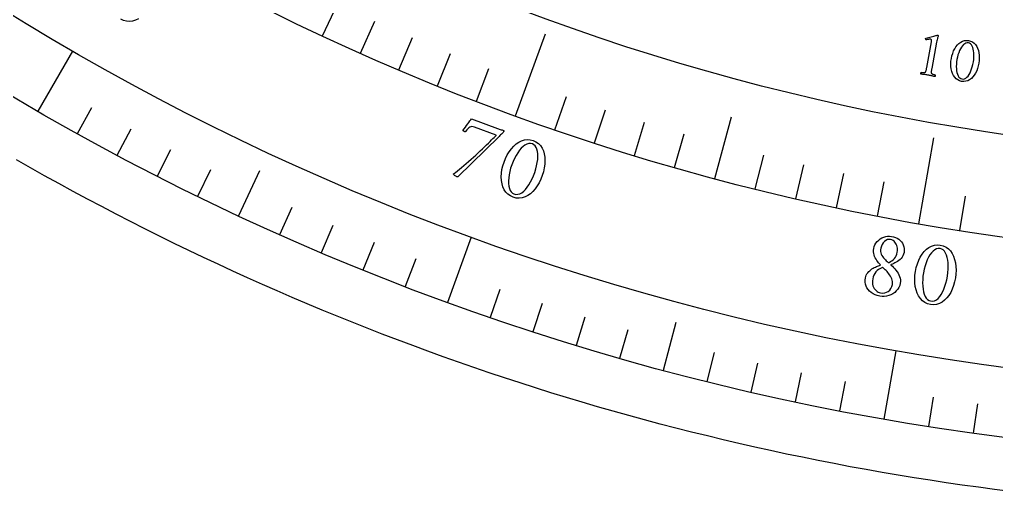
# Model space of a CAD drawing. Header units: millimetres. Extents: x -60 to 60, y -60 to 77.
# Drawn here: x -29.82 to -7.67, y -59.55 to -48.84 of the extents above; entities that cross this region are included whole.
import ezdxf

# ---------------------------------------------------------------- set-up
doc = ezdxf.new("R2010")
doc.units = ezdxf.units.MM
for name, color, linetype in [('CUT_OUTER', 1, 'Continuous'), ('ENGRAVE', 7, 'Continuous'), ('ENGRAVE_FINE', 8, 'Continuous'), ('TEXT', 5, 'Continuous')]:
    doc.layers.add(name, color=color, linetype=linetype)

msp = doc.modelspace()

# ---------------------------------------------------------------- linework, layer by layer
at = {"layer": 'CUT_OUTER'}
msp.add_lwpolyline([(-7.3446, -59.5488), (-7.7099, -59.5026), (-8.0748, -59.4542), (-8.4395, -59.4035), (-8.8038, -59.3506), (-9.1678, -59.2955), (-9.5315, -59.2381), (-9.8948, -59.1785), (-10.2577, -59.1167), (-10.6203, -59.0526), (-10.9824, -58.9863), (-11.3441, -58.9178), (-11.7054, -58.8471), (-12.0663, -58.7742), (-12.4267, -58.699), (-12.7866, -58.6217), (-13.1461, -58.5421), (-13.505, -58.4604), (-13.8635, -58.3764), (-14.2214, -58.2902), (-14.5788, -58.2019), (-14.9357, -58.1113), (-15.2919, -58.0186), (-15.6476, -57.9237), (-16.0028, -57.8266), (-16.3573, -57.7273), (-16.7112, -57.6258), (-17.0645, -57.5222), (-17.4171, -57.4164), (-17.7691, -57.3085), (-18.1204, -57.1984), (-18.471, -57.0861), (-18.8209, -56.9717), (-19.1701, -56.8551), (-19.5186, -56.7364), (-19.8664, -56.6156), (-20.2134, -56.4926), (-20.5596, -56.3676), (-20.9051, -56.2403), (-21.2498, -56.111), (-21.5937, -55.9796), (-21.9368, -55.846), (-22.279, -55.7104), (-22.6204, -55.5726), (-22.961, -55.4328), (-23.3007, -55.2908), (-23.6395, -55.1468), (-23.9775, -55.0007), (-24.3145, -54.8526), (-24.6506, -54.7024), (-24.9858, -54.5501), (-25.32, -54.3957), (-25.6533, -54.2394), (-25.9856, -54.0809), (-26.317, -53.9205), (-26.6473, -53.758), (-26.9767, -53.5935), (-27.305, -53.4269), (-27.6323, -53.2584), (-27.9586, -53.0878), (-28.2838, -52.9153), (-28.608, -52.7407), (-28.931, -52.5642), (-29.253, -52.3857), (-29.5739, -52.2052), (-29.8937, -52.0228)], dxfattribs=at)
at = {"layer": 'ENGRAVE'}
for points in [[(-22.9482, -49.2125), (-22.3345, -47.8966)], [(-18.5717, -51.0253), (-17.8945, -49.1647)], [(-29.4, -50.9223), (-28.6125, -49.5583)], [(-14.0539, -52.4498), (-13.6781, -51.0472)], [(-9.4291, -53.4751), (-9.0853, -51.5251)], [(-24.85, -53.2909), (-24.3745, -52.2713)], [(-20.1108, -55.2539), (-19.5721, -53.7739)], [(-15.2186, -56.7964), (-14.9274, -55.7098)], [(-10.2105, -57.9067), (-9.937, -56.3556)]]:
    msp.add_lwpolyline(points, dxfattribs=at)
for radius in [58.8, 58.8, 57.225, 54.3, 54.3, 51.99]:
    msp.add_circle((0, 0), radius, dxfattribs=at)
at = {"layer": 'ENGRAVE_FINE'}
for points in [[(-22.0858, -49.6055), (-21.7637, -48.882)], [(-21.2167, -49.9834), (-20.9072, -49.2544)], [(-20.3411, -50.3461), (-20.0444, -49.6118)], [(-19.4594, -50.6934), (-19.1756, -49.954)], [(-17.6784, -51.3417), (-17.4205, -50.5928)], [(-28.5068, -51.4276), (-28.1796, -50.8373)], [(-16.7796, -51.6424), (-16.5349, -50.8891)], [(-15.8758, -51.9273), (-15.6442, -51.17)], [(-27.6049, -51.9173), (-27.288, -51.3213)], [(-14.9671, -52.1965), (-14.7488, -51.4352)], [(-26.6946, -52.3912), (-26.3882, -51.7898)], [(-13.1364, -52.6871), (-12.9448, -51.9186)], [(-25.7762, -52.8491), (-25.4803, -52.2424)], [(-12.2148, -52.9083), (-12.0367, -52.1366)], [(-11.2896, -53.1134), (-11.1249, -52.3387)], [(-10.3609, -53.3024), (-10.2098, -52.5249)], [(-8.4944, -53.6315), (-8.3705, -52.8492)], [(-23.9161, -53.7165), (-23.6416, -53.0998)], [(-22.975, -54.1257), (-22.7112, -53.5043)], [(-22.0269, -54.5184), (-21.774, -53.8926)], [(-21.072, -54.8945), (-20.8301, -54.2644)], [(-19.1434, -55.5965), (-18.9236, -54.9583)], [(-18.1702, -55.9221), (-17.9616, -55.2802)], [(-17.1915, -56.2307), (-16.9941, -55.5852)], [(-16.2075, -56.5222), (-16.0214, -55.8733)], [(-14.225, -57.0534), (-14.0617, -56.3984)], [(-13.2271, -57.293), (-13.0753, -56.6353)], [(-12.2252, -57.5151), (-12.0849, -56.8548)], [(-11.2196, -57.7197), (-11.0908, -57.0571)], [(-9.1983, -58.0761), (-9.0928, -57.4094)], [(-8.1834, -58.2278), (-8.0894, -57.5593)]]:
    msp.add_lwpolyline(points, dxfattribs=at)
at = {"layer": 'TEXT'}
msp.add_lwpolyline([(-27.1265, -48.8266), (-27.1921, -48.8571), (-27.2594, -48.8779), (-27.3272, -48.8873), (-27.3941, -48.8837), (-27.4602, -48.8669), (-27.5253, -48.8369)], dxfattribs=at)
for points in [[(-9.2453, -49.93), (-9.1381, -49.3512), (-9.1359, -49.3369), (-9.135, -49.3249), (-9.1353, -49.3151), (-9.1368, -49.3075), (-9.1397, -49.3017), (-9.1441, -49.2971), (-9.1499, -49.2937), (-9.1571, -49.2916), (-9.1663, -49.2906), (-9.1779, -49.2906), (-9.192, -49.2915), (-9.2084, -49.2934), (-9.2251, -49.2958), (-9.2397, -49.298), (-9.2522, -49.3002), (-9.2626, -49.3022), (-9.2673, -49.2957), (-9.2703, -49.289), (-9.2715, -49.2821), (-9.271, -49.2749), (-9.271, -49.2748), (-9.2709, -49.2745), (-9.2708, -49.274), (-9.2707, -49.2734), (-9.27, -49.2708), (-9.2691, -49.2688), (-9.2679, -49.2674), (-9.2664, -49.2666), (-9.2351, -49.2588), (-9.2041, -49.2508), (-9.1733, -49.2427), (-9.1427, -49.2344), (-9.1136, -49.2264), (-9.0871, -49.2191), (-9.0632, -49.2126), (-9.0418, -49.2068), (-9.0242, -49.2021), (-9.0114, -49.1988), (-9.0034, -49.1968), (-9.0002, -49.1963), (-8.9974, -49.1968), (-8.9941, -49.198), (-8.9916, -49.2001), (-8.9898, -49.2033), (-8.9888, -49.2074), (-8.9882, -49.2119), (-8.9878, -49.216), (-8.9874, -49.2196), (-8.9872, -49.2229), (-8.9879, -49.2251), (-8.9903, -49.2316), (-8.9941, -49.2425), (-8.9995, -49.2578), (-9.0057, -49.2771), (-9.0118, -49.3004), (-9.0179, -49.3275), (-9.0239, -49.3586), (-9.1322, -49.9509), (-9.1351, -49.9667), (-9.1377, -49.982), (-9.1402, -49.9968), (-9.1425, -50.0111), (-9.1442, -50.0245), (-9.1451, -50.0368), (-9.1451, -50.0478), (-9.1442, -50.0578), (-9.1423, -50.0618), (-9.1384, -50.066), (-9.1325, -50.0704), (-9.1245, -50.075), (-9.1153, -50.0795), (-9.1057, -50.0835), (-9.0957, -50.0872), (-9.0854, -50.0904), (-9.0757, -50.0932), (-9.0675, -50.0954), (-9.0608, -50.097), (-9.0556, -50.0981), (-9.0543, -50.1019), (-9.0536, -50.1068), (-9.0536, -50.1127), (-9.0542, -50.1195), (-9.0555, -50.1263), (-9.0574, -50.1318), (-9.0599, -50.1361), (-9.0631, -50.1391), (-9.0845, -50.1338), (-9.105, -50.1287), (-9.1245, -50.1239), (-9.1432, -50.1193), (-9.1618, -50.1149), (-9.1812, -50.1106), (-9.2014, -50.1065), (-9.2224, -50.1025), (-9.2426, -50.0989), (-9.2619, -50.0958), (-9.2804, -50.0931), (-9.298, -50.0908), (-9.3158, -50.0887), (-9.3349, -50.0864), (-9.3553, -50.084), (-9.377, -50.0814), (-9.3789, -50.0774), (-9.3797, -50.0725), (-9.3795, -50.0667), (-9.3783, -50.0599), (-9.3764, -50.0532), (-9.3743, -50.0478), (-9.3719, -50.0435), (-9.3693, -50.0404), (-9.3641, -50.0412), (-9.3572, -50.0421), (-9.3488, -50.0429), (-9.3387, -50.0438), (-9.3279, -50.0444), (-9.3174, -50.0446), (-9.307, -50.0442), (-9.2967, -50.0433), (-9.2877, -50.0418), (-9.2809, -50.0398), (-9.2762, -50.0372), (-9.2737, -50.0339), (-9.2693, -50.025), (-9.2652, -50.0147), (-9.2614, -50.003), (-9.2579, -49.9899), (-9.2547, -49.9758), (-9.2515, -49.9611), (-9.2484, -49.9459), (-9.2453, -49.93)], [(-8.2993, -49.3209), (-8.2518, -49.3329), (-8.2096, -49.3521), (-8.1725, -49.3786), (-8.1406, -49.4122), (-8.1138, -49.4518), (-8.092, -49.4959), (-8.0752, -49.5446), (-8.0634, -49.5978), (-8.0565, -49.6542), (-8.0544, -49.7123), (-8.0572, -49.7722), (-8.0649, -49.8338), (-8.0771, -49.8948), (-8.0935, -49.9524), (-8.1141, -50.0069), (-8.139, -50.0581), (-8.1676, -50.1048), (-8.1996, -50.1456), (-8.2349, -50.1806), (-8.2735, -50.2098), (-8.3151, -50.2316), (-8.3592, -50.2448), (-8.4058, -50.2494), (-8.4548, -50.2453), (-8.5013, -50.2333), (-8.543, -50.2139), (-8.58, -50.1871), (-8.6123, -50.1528), (-8.6397, -50.1125), (-8.6619, -50.0678), (-8.6792, -50.0187), (-8.6913, -49.9652), (-8.6983, -49.9086), (-8.7002, -49.8504), (-8.697, -49.7904), (-8.6886, -49.7289), (-8.6757, -49.6681), (-8.6586, -49.6106), (-8.6374, -49.5564), (-8.6121, -49.5055), (-8.5831, -49.4591), (-8.551, -49.4187), (-8.5155, -49.3842), (-8.4769, -49.3557), (-8.4356, -49.3343), (-8.3922, -49.3214), (-8.3468, -49.3169), (-8.2993, -49.3209)], [(-8.3009, -49.375), (-8.3302, -49.3736), (-8.3586, -49.3794), (-8.3861, -49.3925), (-8.4127, -49.4128), (-8.438, -49.4392), (-8.4616, -49.4707), (-8.4837, -49.5074), (-8.5041, -49.5491), (-8.5225, -49.5949), (-8.5384, -49.6438), (-8.5518, -49.6957), (-8.5628, -49.7507), (-8.5708, -49.8056), (-8.5754, -49.8587), (-8.5767, -49.9101), (-8.5746, -49.9596), (-8.5694, -50.0061), (-8.5612, -50.0483), (-8.5501, -50.0862), (-8.536, -50.1197), (-8.5191, -50.1477), (-8.4995, -50.169), (-8.477, -50.1835), (-8.4518, -50.1914), (-8.4201, -50.193), (-8.39, -50.187), (-8.3615, -50.1734), (-8.3345, -50.1521), (-8.3093, -50.1243), (-8.286, -50.0914), (-8.2646, -50.0532), (-8.2451, -50.0098), (-8.2278, -49.9625), (-8.2127, -49.9128), (-8.2001, -49.8606), (-8.1897, -49.8059), (-8.182, -49.7505), (-8.1777, -49.6975), (-8.1766, -49.6468), (-8.1788, -49.5985), (-8.1841, -49.5536), (-8.1924, -49.5128), (-8.2035, -49.4763), (-8.2176, -49.4441), (-8.2345, -49.4171), (-8.254, -49.3967), (-8.2761, -49.3826), (-8.3009, -49.375)], [(-18.9812, -51.3155), (-18.9618, -51.3225), (-18.9415, -51.3294), (-18.9203, -51.3361), (-18.8981, -51.3427), (-18.8779, -51.3487), (-18.8623, -51.3533), (-18.8513, -51.3567), (-18.845, -51.3588), (-18.8402, -51.3619), (-18.8377, -51.3667), (-18.8375, -51.3732), (-18.8397, -51.3815), (-18.8449, -51.3922), (-18.8531, -51.404), (-18.8642, -51.4169), (-18.8783, -51.4309), (-18.8941, -51.4456), (-18.9104, -51.4609), (-18.9271, -51.4768), (-18.9444, -51.4932), (-19.881, -52.4137), (-19.8856, -52.415), (-19.8909, -52.4151), (-19.897, -52.4141), (-19.9037, -52.412), (-19.9153, -52.4068), (-19.9277, -52.3997), (-19.9408, -52.3907), (-19.9546, -52.3799), (-19.9667, -52.3687), (-19.9745, -52.3587), (-19.9782, -52.3498), (-19.9776, -52.3421), (-19.936, -52.3116), (-19.8917, -52.2774), (-19.8446, -52.2397), (-19.7947, -52.1983), (-19.743, -52.1545), (-19.6904, -52.1092), (-19.6369, -52.0625), (-19.5825, -52.0143), (-19.5282, -51.9656), (-19.4749, -51.917), (-19.4226, -51.8686), (-19.3713, -51.8204), (-19.3218, -51.7733), (-19.2749, -51.7282), (-19.2305, -51.6853), (-19.1887, -51.6444), (-19.1502, -51.6065), (-19.1157, -51.5726), (-19.0854, -51.5427), (-19.0591, -51.5167), (-19.0379, -51.4957), (-19.0227, -51.4808), (-19.0136, -51.4718), (-19.0106, -51.4688), (-19.5069, -51.2827), (-19.535, -51.2746), (-19.5613, -51.2724), (-19.5859, -51.2761), (-19.6087, -51.2857), (-19.6312, -51.301), (-19.6547, -51.322), (-19.6793, -51.3487), (-19.7049, -51.3811), (-19.7092, -51.3856), (-19.7154, -51.3876), (-19.7235, -51.3871), (-19.7335, -51.3841), (-19.7369, -51.3825), (-19.7409, -51.3801), (-19.7456, -51.3768), (-19.751, -51.3727), (-19.7563, -51.3684), (-19.7607, -51.3643), (-19.7642, -51.3607), (-19.7669, -51.3573), (-19.7384, -51.3216), (-19.7102, -51.2853), (-19.6823, -51.2485), (-19.6546, -51.2112), (-19.6287, -51.1756), (-19.6063, -51.1441), (-19.5872, -51.1167), (-19.5716, -51.0933)], [(-18.1736, -51.5887), (-18.1089, -51.6176), (-18.0534, -51.6556), (-18.0071, -51.7026), (-17.9699, -51.7587), (-17.9414, -51.822), (-17.9212, -51.8905), (-17.9092, -51.9644), (-17.9054, -52.0436), (-17.9095, -52.1261), (-17.9209, -52.2099), (-17.9396, -52.2951), (-17.9658, -52.3815), (-17.9983, -52.4659), (-18.036, -52.5445), (-18.079, -52.6175), (-18.1272, -52.6848), (-18.1798, -52.7447), (-18.2357, -52.7953), (-18.295, -52.8367), (-18.3577, -52.8689), (-18.4228, -52.8899), (-18.4894, -52.8979), (-18.5573, -52.8929), (-18.6267, -52.8747), (-18.6904, -52.846), (-18.7454, -52.8077), (-18.7918, -52.76), (-18.8296, -52.7027), (-18.8588, -52.6381), (-18.8795, -52.5685), (-18.8919, -52.4938), (-18.8958, -52.414), (-18.8917, -52.3312), (-18.8797, -52.2473), (-18.86, -52.1623), (-18.8325, -52.0762), (-18.7987, -51.9924), (-18.7597, -51.9144), (-18.7157, -51.842), (-18.6667, -51.7754), (-18.6137, -51.7162), (-18.5575, -51.6664), (-18.4983, -51.6258), (-18.4359, -51.5945), (-18.3716, -51.5742), (-18.3065, -51.5664), (-18.2405, -51.5713), (-18.1736, -51.5887)], [(-18.1895, -51.6658), (-18.231, -51.6566), (-18.273, -51.6579), (-18.3155, -51.6698), (-18.3585, -51.6923), (-18.4013, -51.7239), (-18.4431, -51.7632), (-18.4837, -51.8102), (-18.5234, -51.8648), (-18.5612, -51.9259), (-18.5962, -51.9919), (-18.6285, -52.063), (-18.658, -52.139), (-18.6831, -52.2157), (-18.7031, -52.2907), (-18.7177, -52.3639), (-18.7272, -52.4354), (-18.7313, -52.5033), (-18.7302, -52.5658), (-18.7237, -52.6228), (-18.712, -52.6744), (-18.6947, -52.7188), (-18.6718, -52.7542), (-18.6432, -52.7807), (-18.609, -52.7982), (-18.5639, -52.8085), (-18.5192, -52.8074), (-18.4749, -52.7949), (-18.4309, -52.7711), (-18.3879, -52.7376), (-18.3463, -52.6962), (-18.3062, -52.6467), (-18.2675, -52.5893), (-18.2309, -52.5258), (-18.1971, -52.4583), (-18.166, -52.3866), (-18.1376, -52.3108), (-18.113, -52.2333), (-18.0936, -52.1583), (-18.0795, -52.086), (-18.0707, -52.0163), (-18.0671, -51.9505), (-18.0688, -51.8901), (-18.0757, -51.8351), (-18.0878, -51.7854), (-18.1051, -51.7426), (-18.1279, -51.7085), (-18.156, -51.6829), (-18.1895, -51.6658)], [(-10.0442, -53.7616), (-9.9996, -53.7723), (-9.9577, -53.7871), (-9.9186, -53.806), (-9.8823, -53.8291), (-9.8496, -53.8559), (-9.8214, -53.886), (-9.7977, -53.9193), (-9.7785, -53.956), (-9.7648, -53.9957), (-9.7575, -54.038), (-9.7567, -54.083), (-9.7623, -54.1308), (-9.7717, -54.1695), (-9.7854, -54.2048), (-9.8034, -54.2365), (-9.8257, -54.2647), (-9.851, -54.2899), (-9.8778, -54.3125), (-9.9063, -54.3327), (-9.9364, -54.3503), (-9.9668, -54.366), (-9.9963, -54.3801), (-10.0248, -54.3928), (-10.0524, -54.4039), (-10.0584, -54.4053), (-10.0608, -54.4079), (-10.0596, -54.4117), (-10.0548, -54.4167), (-10.0264, -54.441), (-9.9987, -54.4678), (-9.9715, -54.4973), (-9.945, -54.5294), (-9.9202, -54.5634), (-9.8982, -54.5985), (-9.8793, -54.6347), (-9.8632, -54.6721), (-9.8512, -54.7099), (-9.8446, -54.7475), (-9.8433, -54.7851), (-9.8473, -54.8225), (-9.86, -54.8728), (-9.8791, -54.9192), (-9.9047, -54.9617), (-9.9368, -55.0002), (-9.974, -55.0342), (-10.0148, -55.0629), (-10.0594, -55.0864), (-10.1075, -55.1046), (-10.1579, -55.1171), (-10.2089, -55.1231), (-10.2606, -55.1228), (-10.3129, -55.1162), (-10.3677, -55.1031), (-10.4184, -55.0853), (-10.4651, -55.0627), (-10.5075, -55.0353), (-10.5451, -55.0038), (-10.5768, -54.969), (-10.6026, -54.9309), (-10.6227, -54.8895), (-10.6365, -54.8456), (-10.6436, -54.7999), (-10.6439, -54.7525), (-10.6375, -54.7034), (-10.6292, -54.6705), (-10.6175, -54.6399), (-10.6023, -54.6117), (-10.5838, -54.5857), (-10.5628, -54.5619), (-10.5402, -54.5401), (-10.5161, -54.5201), (-10.4905, -54.5022), (-10.4642, -54.486), (-10.4381, -54.4714), (-10.4122, -54.4584), (-10.3865, -54.4471), (-10.3619, -54.437), (-10.3397, -54.4278), (-10.3196, -54.4196), (-10.3019, -54.4124), (-10.2981, -54.4099), (-10.2965, -54.4073), (-10.2971, -54.4046), (-10.2999, -54.4017), (-10.3188, -54.3835), (-10.3382, -54.3622), (-10.3579, -54.338), (-10.378, -54.3108), (-10.3971, -54.2812), (-10.414, -54.2501), (-10.4287, -54.2172), (-10.4411, -54.1828), (-10.45, -54.1471), (-10.4542, -54.1107), (-10.4538, -54.0735), (-10.4487, -54.0356), (-10.4373, -53.9923), (-10.4202, -53.9517), (-10.3976, -53.9138), (-10.3694, -53.8787), (-10.3369, -53.8471), (-10.3013, -53.8197), (-10.2626, -53.7967), (-10.2208, -53.778), (-10.1773, -53.7645), (-10.1334, -53.7573), (-10.089, -53.7563), (-10.0442, -53.7616)], [(-10.0683, -53.8321), (-10.1044, -53.8298), (-10.1393, -53.8364), (-10.1732, -53.8521), (-10.2059, -53.8768), (-10.2352, -53.9082), (-10.2586, -53.944), (-10.2763, -53.9842), (-10.2881, -54.0289), (-10.293, -54.0672), (-10.2928, -54.1033), (-10.2873, -54.1372), (-10.2766, -54.169), (-10.2621, -54.1985), (-10.2455, -54.2259), (-10.2267, -54.251), (-10.2056, -54.2739), (-10.1841, -54.2949), (-10.1639, -54.3143), (-10.145, -54.332), (-10.1275, -54.3481), (-10.1253, -54.3495), (-10.1225, -54.3507), (-10.1192, -54.3517), (-10.1152, -54.3526), (-10.1143, -54.3528), (-10.1136, -54.3529), (-10.1132, -54.353), (-10.1131, -54.353), (-10.11, -54.3534), (-10.1072, -54.3535), (-10.1045, -54.3533), (-10.1021, -54.3528), (-10.0677, -54.3358), (-10.0361, -54.3155), (-10.0071, -54.2919), (-9.9809, -54.265), (-9.9581, -54.2348), (-9.9396, -54.201), (-9.9254, -54.1636), (-9.9155, -54.1227), (-9.9114, -54.0918), (-9.9104, -54.0609), (-9.9125, -54.0299), (-9.9178, -53.9989), (-9.926, -53.9689), (-9.9372, -53.9408), (-9.9514, -53.9146), (-9.9684, -53.8904), (-9.9885, -53.8693), (-10.0118, -53.8526), (-10.0384, -53.8402), (-10.0683, -53.8321)], [(-8.9393, -53.9608), (-8.8705, -53.978), (-8.8093, -54.0057), (-8.7555, -54.044), (-8.7091, -54.0928), (-8.6701, -54.1502), (-8.6382, -54.2142), (-8.6136, -54.2849), (-8.5961, -54.3622), (-8.5858, -54.4441), (-8.5825, -54.5286), (-8.5862, -54.6158), (-8.5969, -54.7055), (-8.6143, -54.7942), (-8.6378, -54.8782), (-8.6674, -54.9575), (-8.7032, -55.0322), (-8.7445, -55.1002), (-8.7908, -55.1598), (-8.8421, -55.2109), (-8.8982, -55.2535), (-8.9587, -55.2855), (-9.0228, -55.3049), (-9.0907, -55.3117), (-9.1621, -55.3059), (-9.2298, -55.2887), (-9.2907, -55.2606), (-9.3447, -55.2216), (-9.3918, -55.1717), (-9.4318, -55.1132), (-9.4643, -55.0483), (-9.4894, -54.9769), (-9.5072, -54.899), (-9.5175, -54.8167), (-9.5203, -54.732), (-9.5156, -54.6449), (-9.5035, -54.5553), (-9.4847, -54.4669), (-9.4599, -54.3833), (-9.4291, -54.3044), (-9.3925, -54.2303), (-9.3505, -54.1628), (-9.3038, -54.1039), (-9.2525, -54.0537), (-9.1965, -54.0121), (-9.1367, -53.9808), (-9.074, -53.9619), (-9.0081, -53.9552), (-8.9393, -53.9608)], [(-8.9415, -54.0395), (-8.984, -54.0376), (-9.0251, -54.0462), (-9.0649, -54.0653), (-9.1034, -54.0949), (-9.14, -54.1334), (-9.1743, -54.1794), (-9.2062, -54.2327), (-9.2358, -54.2934), (-9.2623, -54.3601), (-9.2854, -54.4312), (-9.3048, -54.5068), (-9.3207, -54.5868), (-9.3321, -54.6667), (-9.3387, -54.744), (-9.3405, -54.8187), (-9.3374, -54.8907), (-9.3297, -54.9584), (-9.3177, -55.0197), (-9.3014, -55.0747), (-9.2809, -55.1235), (-9.2562, -55.1642), (-9.2274, -55.1951), (-9.1947, -55.2162), (-9.158, -55.2275), (-9.1118, -55.2298), (-9.0679, -55.2209), (-9.0264, -55.201), (-8.9873, -55.1699), (-8.9507, -55.1294), (-8.917, -55.0814), (-8.8861, -55.0257), (-8.8579, -54.9625), (-8.8329, -54.8936), (-8.8113, -54.8212), (-8.7932, -54.7452), (-8.7784, -54.6657), (-8.7676, -54.585), (-8.7615, -54.5078), (-8.7602, -54.4342), (-8.7636, -54.364), (-8.7715, -54.2986), (-8.7837, -54.2394), (-8.8, -54.1864), (-8.8205, -54.1395), (-8.8451, -54.1005), (-8.8734, -54.0708), (-8.9055, -54.0504), (-8.9415, -54.0395)], [(-10.2946, -55.0424), (-10.245, -55.0475), (-10.1992, -55.0436), (-10.1571, -55.0308), (-10.1188, -55.0089), (-10.0857, -54.9793), (-10.0594, -54.9432), (-10.0398, -54.9006), (-10.0269, -54.8516), (-10.0234, -54.8197), (-10.0246, -54.7879), (-10.0305, -54.7561), (-10.0411, -54.7245), (-10.055, -54.6936), (-10.0707, -54.664), (-10.0884, -54.6356), (-10.1078, -54.6086), (-10.128, -54.5833), (-10.1478, -54.5601), (-10.1671, -54.5391), (-10.186, -54.5202), (-10.2029, -54.5041), (-10.2163, -54.4914), (-10.2262, -54.4821), (-10.2326, -54.4762), (-10.2363, -54.4736), (-10.2395, -54.4716), (-10.2422, -54.4702), (-10.2446, -54.4695), (-10.2475, -54.4691), (-10.25, -54.4691), (-10.252, -54.4694), (-10.2535, -54.4701), (-10.2983, -54.4902), (-10.3377, -54.5132), (-10.3719, -54.5391), (-10.4007, -54.5679), (-10.4248, -54.6007), (-10.4447, -54.6384), (-10.4605, -54.6811), (-10.4722, -54.7286), (-10.4779, -54.7701), (-10.4788, -54.8093), (-10.4748, -54.8463), (-10.4659, -54.881), (-10.4531, -54.913), (-10.4373, -54.9419), (-10.4186, -54.9676), (-10.3968, -54.9901), (-10.373, -55.0091), (-10.348, -55.0241), (-10.3219, -55.0352), (-10.2946, -55.0424)]]:
    msp.add_lwpolyline(points, close=True, dxfattribs=at)

doc.saveas('drawing.dxf')
